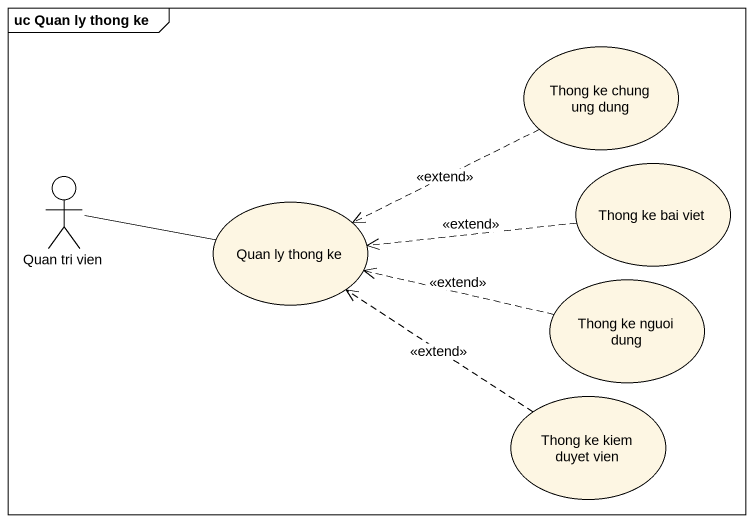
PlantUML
@startuml
mainframe uc Quan ly thong ke
usecase "Thong ke chung ung dung" as Thong_ke_chung_ung_dung
actor "Quan tri vien" as Quan_tri_vien
usecase "Quan ly thong ke" as Quan_ly_thong_ke
usecase "Thong ke bai viet" as Thong_ke_bai_viet
usecase "Thong ke nguoi dung" as Thong_ke_nguoi_dung
usecase "Thong ke kiem duyet vien" as Thong_ke_kiem_duyet_vien
Thong_ke_chung_ung_dung .left.> Quan_ly_thong_ke : <<extend>>
Quan_ly_thong_ke -left- Quan_tri_vien
Thong_ke_bai_viet .left.> Quan_ly_thong_ke : <<extend>>
Thong_ke_nguoi_dung .left.> Quan_ly_thong_ke : <<extend>>
Thong_ke_kiem_duyet_vien .up.> Quan_ly_thong_ke : <<extend>>
@enduml
